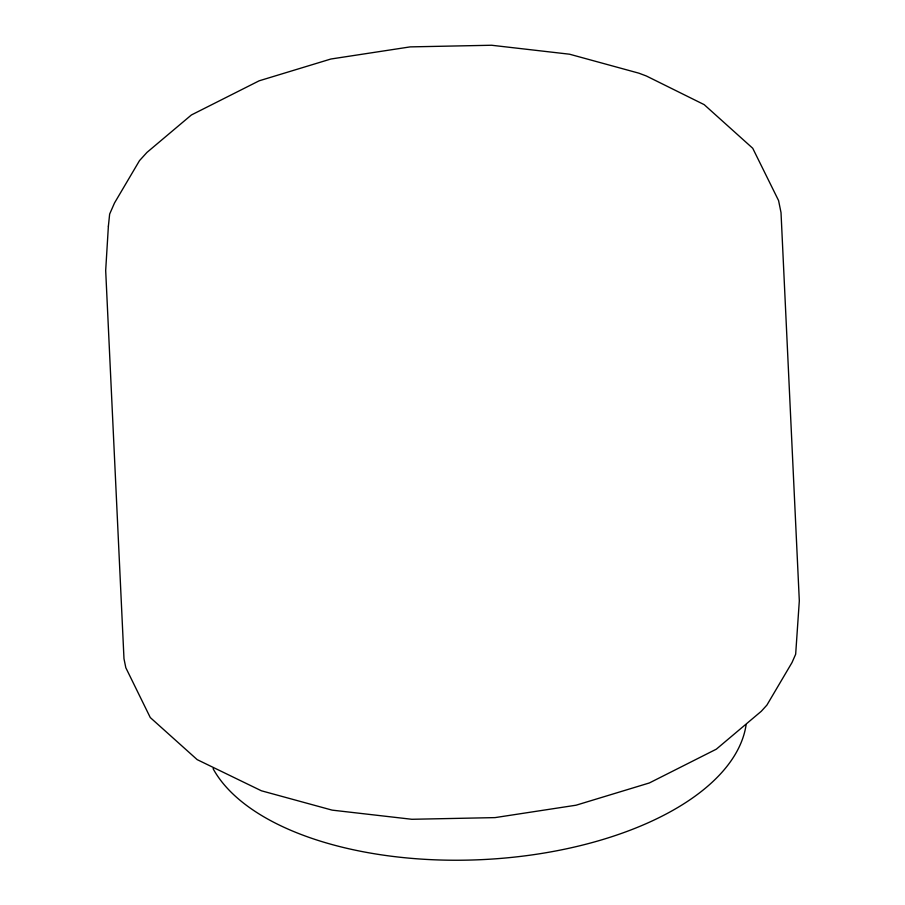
<?xml version="1.0" encoding="UTF-8"?>
<svg xmlns="http://www.w3.org/2000/svg" width="905" height="905" viewBox="0 0 905 905"><rect width="100%" height="100%" fill="white"/><g stroke="black" fill="none" stroke-linecap="round" stroke-linejoin="round"><path stroke-width="1.36" d="M746.071 724.984A271.726 135.456 -2.7 0 1 500.51 858.426A271.726 135.456 -2.7 0 1 213.06 768.628M108.385 226.171L105.681 270.482L123.985 658.716L125.818 667.732L150.275 717.552L197.177 759.634L261.375 790.778L332.146 810.133L411.854 819.285L495.046 817.611L576.055 805.212L649.383 782.949L716.33 749.17L761.286 711.285L766.897 705.108L792.011 662.55L795.665 654.225L799.319 600.841L781.015 212.596L778.583 200.582L752.734 148.273L704.181 104.641L646.351 75.986L638.817 73.158L569.562 54.21L491.573 45.25L410.157 46.89L330.879 59.017L259.135 80.817L191.385 114.98L146.972 152.402L139.494 160.638L114.516 202.969L109.652 214.066L108.385 226.171"/></g></svg>
